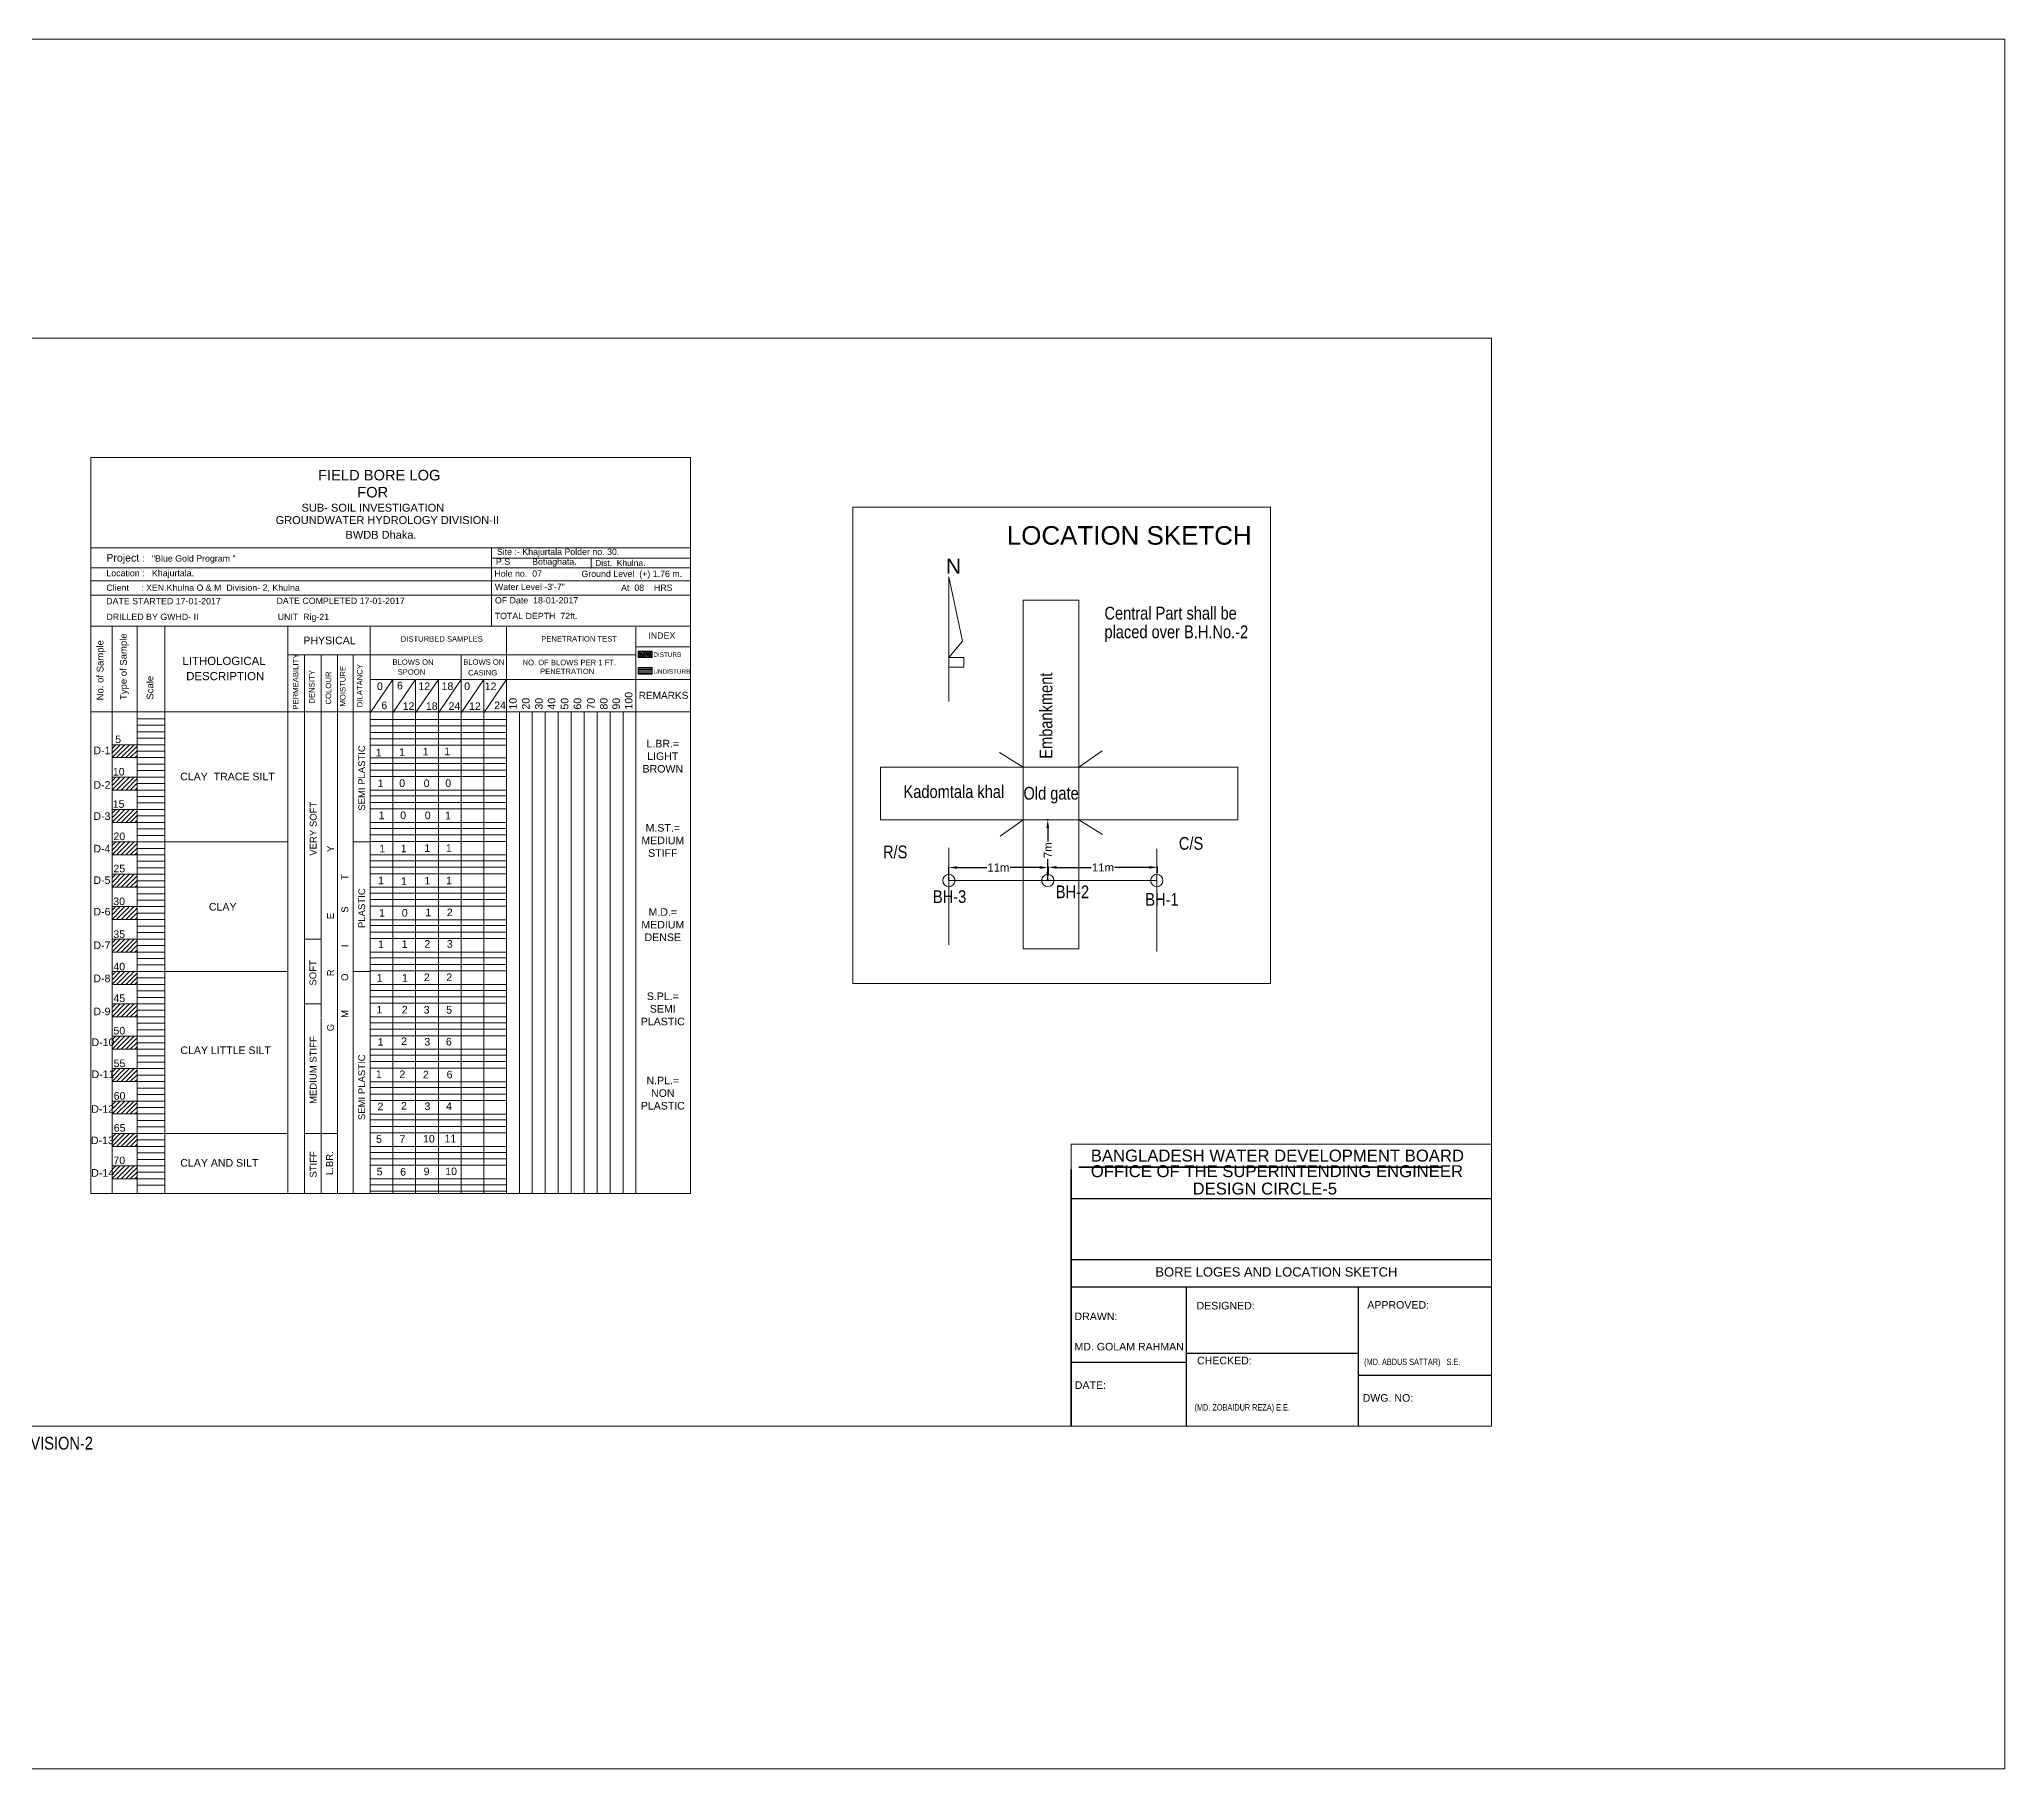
# Model space of a CAD drawing. Header units: feet. Extents: x 10083 to 81994, y 1397 to 4245.
# Drawn here: x 41088 to 41695, y 1397 to 1931 of the extents above; entities that cross this region are included whole.
import ezdxf

# ---------------------------------------------------------------- set-up
doc = ezdxf.new("R2010")
doc.units = ezdxf.units.FT
doc.header["$MEASUREMENT"] = 0
doc.header["$PDMODE"] = 35
doc.layers.get('0').update_dxf_attribs({"linetype": 'CONTINUOUS'})
doc.layers.get('Defpoints').update_dxf_attribs({"linetype": 'CONTINUOUS'})
doc.layers.add('OTHER', color=7, linetype='CONTINUOUS')
doc.layers.add('Text', color=7, linetype='CONTINUOUS')
for name, color, linetype, lineweight in [('Sheet', 250, 'CONTINUOUS', 35), ('VER', 15, 'CONTINUOUS', 13), ('WALL', 250, 'CONTINUOUS', 30)]:
    doc.layers.add(name, color=color, linetype=linetype, lineweight=lineweight)
doc.styles.add('ARIAL', font='arial.ttf')
doc.styles.add('ARIAL NARROW', font='ARIALN.TTF')
doc.styles.get("Standard").update_dxf_attribs({"font": 'arial.ttf'})
doc.styles.add('style1', font='arial.ttf')
doc.dimstyles.new('Architectural', dxfattribs={"dimtxt": 5, "dimasz": 6, "dimexe": 0.25, "dimexo": 0.25, "dimgap": 0.5, "dimtad": 0, "dimdec": 1, "dimzin": 3, "dimdsep": 46, "dimlunit": 3, "dimtxsty": 'Standard', "dimcen": 0.5, "dimclrd": 256, "dimclre": 256, "dimclrt": 242, "dimadec": 0, "dimazin": 0, "dimtfac": 0.5, "dimtdec": 1, "dimtofl": 0, "dimtmove": 0, "dimatfit": 3, "dimfxl": 0.25, "dimtolj": 1, "dimtzin": 0, "dimarcsym": 0})

# ---------------------------------------------------------------- blocks, each defined once
blk = doc.blocks.new('*D79')
at = {"lineweight": -2, "ltscale": 0.5}
for p, q in [((41399.6, 1690.33), (41399.07, 1690.33)), ((41399.32, 1687.83), (41399.32, 1683.7)), ((41399.32, 1674.11), (41399.32, 1678.24)), ((41399.6, 1671.61), (41399.07, 1671.61))]:
    blk.add_line(p, q, dxfattribs=at)
at = {"lineweight": 15, "ltscale": 0.5}
for points in [[(41398.9, 1687.83), (41399.74, 1687.83), (41399.32, 1690.33)], [(41398.9, 1674.11), (41399.74, 1674.11), (41399.32, 1671.61)]]:
    blk.add_solid(points, dxfattribs=at)
at = {"layer": 'Defpoints', "color": 0, "lineweight": 15, "ltscale": 0.5}
for p in [(41399.85, 1690.33), (41399.32, 1671.61), (41399.85, 1671.61)]:
    blk.add_point(p, dxfattribs=at)
at = {"color": 242, "lineweight": 15, "ltscale": 0.5, "insert": (41399.32, 1680.97), "char_height": 2.5, "attachment_point": 5, "rotation": 90}
blk.add_mtext('\\A1;7m', dxfattribs=at)
blk = doc.blocks.new('*D80')
at = {"lineweight": -2, "ltscale": 0.5}
for p, q in [((41399.56, 1674.03), (41399.56, 1675.93)), ((41402.06, 1675.68), (41412.77, 1675.68)), ((41430.68, 1675.68), (41419.96, 1675.68)), ((41433.18, 1674.03), (41433.18, 1675.93))]:
    blk.add_line(p, q, dxfattribs=at)
at = {"lineweight": 15, "ltscale": 0.5}
for points in [[(41402.06, 1676.1), (41402.06, 1675.27), (41399.56, 1675.68)], [(41430.68, 1676.1), (41430.68, 1675.27), (41433.18, 1675.68)]]:
    blk.add_solid(points, dxfattribs=at)
at = {"layer": 'Defpoints', "color": 0, "lineweight": 15, "ltscale": 0.5}
for p in [(41433.18, 1675.68), (41399.56, 1673.78), (41433.18, 1673.78)]:
    blk.add_point(p, dxfattribs=at)
at = {"color": 242, "lineweight": 15, "ltscale": 0.5, "insert": (41416.37, 1675.68), "char_height": 2.5, "attachment_point": 5}
blk.add_mtext('\\A1;11m', dxfattribs=at)
blk = doc.blocks.new('*D81')
at = {"lineweight": -2, "ltscale": 0.5}
for p, q in [((41368.81, 1671.86), (41368.81, 1675.88)), ((41371.31, 1675.63), (41380.49, 1675.63)), ((41396.85, 1675.63), (41387.68, 1675.63)), ((41399.35, 1671.86), (41399.35, 1675.88))]:
    blk.add_line(p, q, dxfattribs=at)
at = {"lineweight": 15, "ltscale": 0.5}
for points in [[(41371.31, 1676.04), (41371.31, 1675.21), (41368.81, 1675.63)], [(41396.85, 1676.04), (41396.85, 1675.21), (41399.35, 1675.63)]]:
    blk.add_solid(points, dxfattribs=at)
at = {"layer": 'Defpoints', "color": 0, "lineweight": 15, "ltscale": 0.5}
for p in [(41368.81, 1675.63), (41368.81, 1671.61), (41399.35, 1671.61)]:
    blk.add_point(p, dxfattribs=at)
at = {"color": 242, "lineweight": 15, "ltscale": 0.5, "insert": (41384.08, 1675.63), "char_height": 2.5, "attachment_point": 5}
blk.add_mtext('\\A1;11m', dxfattribs=at)

msp = doc.modelspace()

# ---------------------------------------------------------------- linework, layer by layer
at = {"color": 1, "lineweight": 15, "ltscale": 0.5}
for p, q in [((41339.21, 1786.82), (41468.12, 1786.82)), ((41339.21, 1786.82), (41339.21, 1639.87)), ((41468.12, 1786.82), (41468.12, 1639.87)), ((41391.75, 1650.54), (41391.75, 1758.17)), ((41391.75, 1758.17), (41408.93, 1758.17)), ((41408.93, 1758.17), (41408.93, 1650.54)), ((41391.75, 1706.66), (41384.44, 1711.11)), ((41408.93, 1706.66), (41416.09, 1711.65)), ((41347.73, 1706.66), (41457.98, 1706.66)), ((41347.73, 1690.33), (41347.73, 1706.66)), ((41457.98, 1706.66), (41457.98, 1690.33)), ((41457.98, 1690.33), (41347.73, 1690.33)), ((41384.59, 1685.34), (41391.75, 1690.33)), ((41416.24, 1685.87), (41408.93, 1690.33)), ((41184.94, 1683.55), (41190.23, 1683.55)), ((41368.81, 1681.71), (41368.81, 1651.75)), ((41432.97, 1681.36), (41432.97, 1649.66)), ((41432.97, 1671.61), (41368.81, 1671.61)), ((41169.96, 1653.55), (41175.09, 1653.55)), ((41391.75, 1650.54), (41408.93, 1650.54)), ((41184.94, 1643.55), (41190.23, 1643.55)), ((41468.12, 1639.87), (41339.21, 1639.87)), ((41169.96, 1633.55), (41175.09, 1633.55)), ((41175.09, 1593.55), (41169.96, 1593.55)), ((41175.09, 1593.55), (41180.09, 1593.55)), ((41406.58, 1590.26), (41406.58, 1503.21)), ((41536.14, 1590.26), (41406.58, 1590.26))]:
    msp.add_line(p, q, dxfattribs=at)
at = {"color": 82, "lineweight": 15, "ltscale": 0.5}
msp.add_lwpolyline([(39061.09, 1931.29), (41694.67, 1931.29), (41694.67, 1397.45), (39061.09, 1397.45)], close=True, dxfattribs=at)
at = {"color": 1, "lineweight": 15, "ltscale": 0.5}
msp.add_lwpolyline([(41043.55, 1839.08), (41536.31, 1839.08), (41536.31, 1503.21), (41043.55, 1503.21)], close=True, dxfattribs=at)
for centre in [(41368.81, 1671.61), (41399.32, 1671.61), (41432.97, 1671.61)]:
    msp.add_circle(centre, 1.9, dxfattribs=at)
at = {"layer": 'OTHER', "lineweight": 15}
for p, q in [((41289.09, 1802.21), (41268.4, 1802.21)), ((41227.68, 1774.35), (41227.68, 1750.09)), ((41258.42, 1771.81), (41258.42, 1771.81)), ((41258.42, 1771.11), (41258.42, 1768.11)), ((41368.79, 1765.37), (41368.79, 1726.83)), ((41368.79, 1765.37), (41373.05, 1745.47)), ((41220.68, 1741.59), (41220.68, 1741.59)), ((41272.23, 1743.78), (41289.09, 1743.78)), ((41373.05, 1745.47), (41368.79, 1740.51)), ((41190.23, 1723.35), (41197.23, 1733.68)), ((41126.79, 1723.64), (41123.78, 1723.64))]:
    msp.add_line(p, q, dxfattribs=at)
at = {"layer": 'OTHER'}
for p, q in [((41406.58, 1573.49), (41536.14, 1573.49)), ((41406.58, 1554.67), (41536.14, 1554.67)), ((41406.58, 1546.16), (41536.14, 1546.16)), ((41441.99, 1546.16), (41441.99, 1510.29)), ((41441.99, 1542.03), (41441.99, 1503.21)), ((41495.09, 1546.16), (41495.09, 1511.66)), ((41495.09, 1543.4), (41495.09, 1503.21)), ((41406.55, 1522.96), (41441.99, 1522.96)), ((41441.99, 1525.7), (41495.09, 1525.7)), ((41495.09, 1518.96), (41536.14, 1518.96))]:
    msp.add_line(p, q, dxfattribs=at)
at = {"layer": 'OTHER', "lineweight": 15}
msp.add_lwpolyline([(41368.79, 1740.51), (41373.4, 1740.51), (41373.4, 1737.47), (41368.79, 1737.47)], close=True, dxfattribs=at)
at = {"layer": 'Sheet'}
for p, q in [((41406.58, 1503.21), (41406.58, 1582.42)), ((41408.96, 1583.18), (41521.04, 1583.18))]:
    msp.add_line(p, q, dxfattribs=at)
at = {"layer": 'VER', "color": 4, "lineweight": 15}
for p, q in [((41268.4, 1802.21), (41103.98, 1802.21)), ((41103.98, 1774.35), (41289.09, 1774.35)), ((41227.68, 1774.35), (41216.85, 1774.35)), ((41103.98, 1768.11), (41289.09, 1768.11)), ((41227.68, 1771.11), (41289.09, 1771.11)), ((41103.98, 1764.1), (41289.09, 1764.1)), ((41103.98, 1759.69), (41289.09, 1759.69)), ((41103.98, 1750.09), (41289.09, 1750.09)), ((41110.53, 1750.09), (41110.53, 1574.99)), ((41118.25, 1750.09), (41118.25, 1574.99)), ((41126.79, 1750.09), (41126.79, 1574.99)), ((41126.79, 1750.09), (41126.79, 1574.99)), ((41164.73, 1750.09), (41164.73, 1575.27)), ((41190.23, 1574.99), (41190.23, 1749.81)), ((41232.23, 1749.81), (41232.23, 1574.99)), ((41272.23, 1749.81), (41272.23, 1574.99)), ((41164.73, 1741.31), (41272.23, 1741.31)), ((41169.96, 1741.31), (41169.96, 1574.99)), ((41175.09, 1741.31), (41175.09, 1629.42)), ((41180.09, 1741.31), (41180.09, 1574.99)), ((41184.94, 1741.36), (41184.94, 1575.04)), ((41218.23, 1741.31), (41218.23, 1574.99)), ((41272.93, 1742.42), (41274.66, 1740.42)), ((41272.93, 1741.83), (41274.15, 1740.42)), ((41272.93, 1741.2), (41273.61, 1740.42)), ((41273.46, 1742.43), (41275.2, 1740.42)), ((41273.99, 1742.43), (41275.73, 1740.42)), ((41274.52, 1742.43), (41276.25, 1740.42)), ((41275.05, 1742.43), (41276.78, 1740.42)), ((41275.57, 1742.43), (41277.21, 1740.53)), ((41276.1, 1742.43), (41277.21, 1741.14)), ((41276.63, 1742.43), (41277.21, 1741.76)), ((41277.2, 1737.17), (41272.91, 1737.17)), ((41277.2, 1736.77), (41272.91, 1736.77)), ((41277.2, 1736.37), (41272.91, 1736.37)), ((41277.2, 1735.97), (41272.91, 1735.97)), ((41277.2, 1735.57), (41272.91, 1735.57)), ((41289.09, 1733.68), (41190.23, 1733.68)), ((41197.23, 1723.35), (41204.23, 1733.68)), ((41197.23, 1733.68), (41197.23, 1574.99)), ((41204.23, 1723.35), (41211.23, 1733.68)), ((41204.23, 1733.68), (41204.23, 1574.99)), ((41211.23, 1723.35), (41218.23, 1733.68)), ((41211.23, 1733.68), (41211.23, 1574.99)), ((41218.23, 1723.35), (41225.23, 1733.68)), ((41225.23, 1723.35), (41232.23, 1733.68)), ((41225.23, 1733.68), (41225.23, 1574.99)), ((41103.98, 1723.64), (41289.09, 1723.64)), ((41164.73, 1723.64), (41164.73, 1575.27)), ((41169.96, 1723.35), (41169.96, 1574.99)), ((41180.09, 1723.35), (41180.09, 1574.99)), ((41190.23, 1723.35), (41190.23, 1574.99)), ((41199.68, 1723.64), (41202.62, 1723.64)), ((41199.68, 1723.64), (41200.87, 1723.64)), ((41213.68, 1723.64), (41213.68, 1723.64)), ((41227.68, 1723.64), (41227.68, 1723.64)), ((41236.23, 1723.64), (41236.23, 1574.99)), ((41240.23, 1723.64), (41240.23, 1574.99)), ((41244.23, 1723.64), (41244.23, 1574.99)), ((41244.23, 1723.64), (41244.23, 1574.99)), ((41248.23, 1723.64), (41248.23, 1574.99)), ((41252.23, 1723.64), (41252.23, 1574.99)), ((41252.23, 1723.64), (41252.23, 1574.99)), ((41256.23, 1723.64), (41256.23, 1574.99)), ((41260.23, 1723.64), (41260.23, 1574.99)), ((41264.23, 1723.64), (41264.23, 1574.99)), ((41268.23, 1723.64), (41268.23, 1574.99)), ((41118.25, 1721.55), (41126.79, 1721.55)), ((41118.25, 1719.55), (41126.79, 1719.55)), ((41118.25, 1717.55), (41126.79, 1717.55)), ((41190.23, 1721.35), (41232.23, 1721.35)), ((41190.23, 1719.35), (41232.23, 1719.35)), ((41190.23, 1717.35), (41232.23, 1717.35)), ((41110.53, 1713.55), (41126.79, 1713.55)), ((41113.08, 1713.55), (41110.53, 1711)), ((41111.66, 1713.55), (41110.53, 1712.42)), ((41114.49, 1713.55), (41110.53, 1709.59)), ((41115.91, 1713.55), (41111.9, 1709.55)), ((41117.32, 1713.55), (41113.32, 1709.55)), ((41118.25, 1713.06), (41114.73, 1709.55)), ((41118.25, 1711.64), (41116.15, 1709.55)), ((41118.25, 1715.55), (41126.79, 1715.55)), ((41118.25, 1713.55), (41126.79, 1713.55)), ((41118.25, 1711.55), (41126.79, 1711.55)), ((41190.23, 1715.35), (41232.23, 1715.35)), ((41190.23, 1715.35), (41232.23, 1715.35)), ((41190.23, 1713.35), (41232.23, 1713.35)), ((41110.53, 1709.55), (41126.79, 1709.55)), ((41118.25, 1710.23), (41117.56, 1709.55)), ((41118.25, 1707.55), (41126.79, 1707.55)), ((41118.25, 1705.55), (41126.79, 1705.55)), ((41118.25, 1705.55), (41126.79, 1705.55)), ((41190.23, 1709.52), (41232.23, 1709.52)), ((41190.23, 1707.71), (41232.23, 1707.71)), ((41190.23, 1707.71), (41232.23, 1707.71)), ((41190.23, 1705.71), (41232.23, 1705.71)), ((41110.53, 1703.55), (41126.79, 1703.55)), ((41113.08, 1703.55), (41110.53, 1701)), ((41111.66, 1703.55), (41110.53, 1702.42)), ((41114.49, 1703.55), (41110.53, 1699.59)), ((41110.53, 1699.55), (41126.79, 1699.55)), ((41115.91, 1703.55), (41111.9, 1699.55)), ((41117.32, 1703.55), (41113.32, 1699.55)), ((41118.25, 1703.06), (41114.73, 1699.55)), ((41118.25, 1701.64), (41116.15, 1699.55)), ((41118.25, 1700.23), (41117.56, 1699.55)), ((41118.25, 1701.55), (41126.79, 1701.55)), ((41190.23, 1703.71), (41232.23, 1703.71)), ((41190.23, 1699.52), (41232.23, 1699.52)), ((41110.53, 1693.55), (41126.79, 1693.55)), ((41113.08, 1693.55), (41110.53, 1691)), ((41111.66, 1693.55), (41110.53, 1692.42)), ((41114.49, 1693.55), (41110.53, 1689.59)), ((41115.91, 1693.55), (41111.9, 1689.55)), ((41117.32, 1693.55), (41113.32, 1689.55)), ((41118.25, 1693.06), (41114.73, 1689.55)), ((41118.25, 1697.55), (41126.79, 1697.55)), ((41118.25, 1697.55), (41126.79, 1697.55)), ((41118.25, 1695.55), (41126.79, 1695.55)), ((41190.23, 1697.71), (41232.23, 1697.71)), ((41190.23, 1697.71), (41232.23, 1697.71)), ((41190.23, 1695.71), (41232.23, 1695.71)), ((41190.23, 1693.71), (41232.23, 1693.71)), ((41110.53, 1689.55), (41126.79, 1689.55)), ((41118.25, 1691.64), (41116.15, 1689.55)), ((41118.25, 1690.23), (41117.56, 1689.55)), ((41118.25, 1691.55), (41126.79, 1691.55)), ((41118.25, 1689.55), (41126.79, 1689.55)), ((41118.25, 1687.55), (41126.79, 1687.55)), ((41190.23, 1689.52), (41232.23, 1689.52)), ((41190.23, 1687.71), (41232.23, 1687.71)), ((41190.23, 1687.71), (41232.23, 1687.71)), ((41110.53, 1683.55), (41126.79, 1683.55)), ((41113.08, 1683.55), (41110.53, 1681)), ((41111.66, 1683.55), (41110.53, 1682.42)), ((41114.49, 1683.55), (41110.53, 1679.59)), ((41115.91, 1683.55), (41111.9, 1679.55)), ((41117.32, 1683.55), (41113.32, 1679.55)), ((41118.25, 1683.06), (41114.73, 1679.55)), ((41118.25, 1681.64), (41116.15, 1679.55)), ((41118.25, 1685.55), (41126.79, 1685.55)), ((41118.25, 1681.55), (41126.79, 1681.55)), ((41118.25, 1681.55), (41126.79, 1681.55)), ((41126.79, 1683.55), (41164.73, 1683.55)), ((41190.23, 1685.71), (41232.23, 1685.71)), ((41190.23, 1683.71), (41232.23, 1683.71)), ((41110.53, 1679.55), (41126.79, 1679.55)), ((41118.25, 1680.23), (41117.56, 1679.55)), ((41118.25, 1677.55), (41126.79, 1677.55)), ((41118.25, 1675.55), (41126.79, 1675.55)), ((41190.23, 1679.52), (41232.23, 1679.52)), ((41190.23, 1677.71), (41232.23, 1677.71)), ((41190.23, 1677.71), (41232.23, 1677.71)), ((41190.23, 1675.71), (41232.23, 1675.71)), ((41110.53, 1673.55), (41126.79, 1673.55)), ((41113.08, 1673.55), (41110.53, 1671)), ((41111.66, 1673.55), (41110.53, 1672.42)), ((41114.49, 1673.55), (41110.53, 1669.59)), ((41110.53, 1669.55), (41126.79, 1669.55)), ((41115.91, 1673.55), (41111.9, 1669.55)), ((41117.32, 1673.55), (41113.32, 1669.55)), ((41118.25, 1673.06), (41114.73, 1669.55)), ((41118.25, 1671.64), (41116.15, 1669.55)), ((41118.25, 1670.23), (41117.56, 1669.55)), ((41118.25, 1673.55), (41126.79, 1673.55)), ((41118.25, 1671.55), (41126.79, 1671.55)), ((41190.23, 1673.71), (41232.23, 1673.71)), ((41190.23, 1669.52), (41232.23, 1669.52)), ((41110.53, 1663.55), (41126.79, 1663.55)), ((41113.08, 1663.55), (41110.53, 1661)), ((41111.66, 1663.55), (41110.53, 1662.42)), ((41114.49, 1663.55), (41110.53, 1659.59)), ((41115.91, 1663.55), (41111.9, 1659.55)), ((41117.32, 1663.55), (41113.32, 1659.55)), ((41118.25, 1663.06), (41114.73, 1659.55)), ((41118.25, 1667.55), (41126.79, 1667.55)), ((41118.25, 1665.55), (41126.79, 1665.55)), ((41118.25, 1665.55), (41126.79, 1665.55)), ((41190.23, 1667.71), (41232.23, 1667.71)), ((41190.23, 1667.71), (41232.23, 1667.71)), ((41190.23, 1665.71), (41232.23, 1665.71)), ((41190.23, 1663.71), (41232.23, 1663.71)), ((41110.53, 1659.55), (41126.79, 1659.55)), ((41118.25, 1661.64), (41116.15, 1659.55)), ((41118.25, 1660.23), (41117.56, 1659.55)), ((41118.25, 1661.55), (41126.79, 1661.55)), ((41118.25, 1657.55), (41126.79, 1657.55)), ((41118.25, 1657.55), (41126.79, 1657.55)), ((41190.23, 1659.52), (41232.23, 1659.52)), ((41190.23, 1657.71), (41232.23, 1657.71)), ((41190.23, 1657.71), (41232.23, 1657.71)), ((41110.53, 1653.55), (41126.79, 1653.55)), ((41113.08, 1653.55), (41110.53, 1651)), ((41111.66, 1653.55), (41110.53, 1652.42)), ((41114.49, 1653.55), (41110.53, 1649.59)), ((41115.91, 1653.55), (41111.9, 1649.55)), ((41117.32, 1653.55), (41113.32, 1649.55)), ((41118.25, 1653.06), (41114.73, 1649.55)), ((41118.25, 1651.64), (41116.15, 1649.55)), ((41118.25, 1650.23), (41117.56, 1649.55)), ((41118.25, 1655.55), (41126.79, 1655.55)), ((41118.25, 1651.55), (41126.79, 1651.55)), ((41190.23, 1655.71), (41232.23, 1655.71)), ((41190.23, 1653.71), (41232.23, 1653.71)), ((41110.53, 1649.55), (41126.79, 1649.55)), ((41118.25, 1649.55), (41126.79, 1649.55)), ((41118.25, 1647.55), (41126.79, 1647.55)), ((41118.25, 1645.55), (41126.79, 1645.55)), ((41190.23, 1649.52), (41232.23, 1649.52)), ((41190.23, 1647.71), (41232.23, 1647.71)), ((41190.23, 1647.71), (41232.23, 1647.71)), ((41190.23, 1645.71), (41232.23, 1645.71)), ((41110.53, 1643.55), (41126.79, 1643.55)), ((41113.08, 1643.55), (41110.53, 1641)), ((41111.66, 1643.55), (41110.53, 1642.42)), ((41114.49, 1643.55), (41110.53, 1639.59)), ((41110.53, 1639.55), (41126.79, 1639.55)), ((41115.91, 1643.55), (41111.9, 1639.55)), ((41117.32, 1643.55), (41113.32, 1639.55)), ((41118.25, 1643.06), (41114.73, 1639.55)), ((41118.25, 1641.64), (41116.15, 1639.55)), ((41118.25, 1640.23), (41117.56, 1639.55)), ((41118.25, 1641.55), (41126.79, 1641.55)), ((41118.25, 1641.55), (41126.79, 1641.55)), ((41126.79, 1643.55), (41164.73, 1643.55)), ((41190.23, 1643.71), (41232.23, 1643.71)), ((41190.23, 1639.52), (41232.23, 1639.52)), ((41110.53, 1633.55), (41126.79, 1633.55)), ((41113.08, 1633.55), (41110.53, 1631)), ((41111.66, 1633.55), (41110.53, 1632.42)), ((41114.49, 1633.55), (41110.53, 1629.59)), ((41115.91, 1633.55), (41111.9, 1629.55)), ((41117.32, 1633.55), (41113.32, 1629.55)), ((41118.25, 1633.06), (41114.73, 1629.55)), ((41118.25, 1637.55), (41126.79, 1637.55)), ((41118.25, 1635.55), (41126.79, 1635.55)), ((41118.25, 1633.55), (41126.79, 1633.55)), ((41190.23, 1637.71), (41232.23, 1637.71)), ((41190.23, 1637.71), (41232.23, 1637.71)), ((41190.23, 1635.71), (41232.23, 1635.71)), ((41190.23, 1633.71), (41232.23, 1633.71)), ((41110.53, 1629.55), (41126.79, 1629.55)), ((41118.25, 1631.64), (41116.15, 1629.55)), ((41118.25, 1630.23), (41117.56, 1629.55)), ((41118.25, 1631.55), (41126.79, 1631.55)), ((41118.25, 1627.55), (41126.79, 1627.55)), ((41175.09, 1629.22), (41175.09, 1574.99)), ((41190.23, 1629.52), (41232.23, 1629.52)), ((41190.23, 1627.71), (41232.23, 1627.71)), ((41190.23, 1627.71), (41232.23, 1627.71)), ((41190.23, 1625.71), (41232.23, 1625.71)), ((41110.53, 1623.55), (41126.79, 1623.55)), ((41113.08, 1623.55), (41110.53, 1621)), ((41111.66, 1623.55), (41110.53, 1622.42)), ((41114.49, 1623.55), (41110.53, 1619.59)), ((41115.91, 1623.55), (41111.9, 1619.55)), ((41117.32, 1623.55), (41113.32, 1619.55)), ((41118.25, 1623.06), (41114.73, 1619.55)), ((41118.25, 1621.64), (41116.15, 1619.55)), ((41118.25, 1620.23), (41117.56, 1619.55)), ((41118.25, 1625.55), (41126.79, 1625.55)), ((41118.25, 1625.55), (41126.79, 1625.55)), ((41118.25, 1621.55), (41126.79, 1621.55)), ((41190.23, 1623.71), (41232.23, 1623.71)), ((41110.53, 1619.55), (41126.79, 1619.55)), ((41118.25, 1617.55), (41126.79, 1617.55)), ((41118.25, 1617.55), (41126.79, 1617.55)), ((41118.25, 1615.55), (41126.79, 1615.55)), ((41190.23, 1619.52), (41232.23, 1619.52)), ((41190.23, 1617.71), (41232.23, 1617.71)), ((41190.23, 1617.71), (41232.23, 1617.71)), ((41190.23, 1615.71), (41232.23, 1615.71)), ((41190.23, 1613.71), (41232.23, 1613.71)), ((41110.53, 1613.55), (41126.79, 1613.55)), ((41113.08, 1613.55), (41110.53, 1611)), ((41111.66, 1613.55), (41110.53, 1612.42)), ((41114.49, 1613.55), (41110.53, 1609.59)), ((41110.53, 1609.55), (41126.79, 1609.55)), ((41115.91, 1613.55), (41111.9, 1609.55)), ((41117.32, 1613.55), (41113.32, 1609.55)), ((41118.25, 1613.06), (41114.73, 1609.55)), ((41118.25, 1611.64), (41116.15, 1609.55)), ((41118.25, 1610.23), (41117.56, 1609.55)), ((41118.25, 1611.55), (41126.79, 1611.55)), ((41118.25, 1609.55), (41126.79, 1609.55)), ((41118.25, 1607.55), (41126.79, 1607.55)), ((41190.23, 1609.52), (41232.23, 1609.52)), ((41190.23, 1607.71), (41232.23, 1607.71)), ((41190.23, 1607.71), (41232.23, 1607.71)), ((41110.53, 1603.55), (41126.79, 1603.55)), ((41113.08, 1603.55), (41110.53, 1601)), ((41111.66, 1603.55), (41110.53, 1602.42)), ((41114.49, 1603.55), (41110.53, 1599.59)), ((41115.91, 1603.55), (41111.9, 1599.55)), ((41117.32, 1603.55), (41113.32, 1599.55)), ((41118.25, 1603.06), (41114.73, 1599.55)), ((41118.25, 1601.64), (41116.15, 1599.55)), ((41118.25, 1605.55), (41126.79, 1605.55)), ((41118.25, 1601.55), (41126.79, 1601.55)), ((41118.25, 1601.55), (41126.79, 1601.55)), ((41190.23, 1605.71), (41232.23, 1605.71)), ((41190.23, 1603.71), (41232.23, 1603.71)), ((41110.53, 1599.55), (41126.79, 1599.55)), ((41118.25, 1600.23), (41117.56, 1599.55)), ((41118.25, 1597.55), (41126.79, 1597.55)), ((41118.25, 1595.55), (41126.79, 1595.55)), ((41190.23, 1599.52), (41232.23, 1599.52)), ((41190.23, 1597.71), (41232.23, 1597.71)), ((41190.23, 1597.71), (41232.23, 1597.71)), ((41190.23, 1595.71), (41232.23, 1595.71)), ((41110.53, 1593.55), (41126.79, 1593.55)), ((41113.08, 1593.55), (41110.53, 1591)), ((41111.66, 1593.55), (41110.53, 1592.42)), ((41114.49, 1593.55), (41110.53, 1589.59)), ((41110.53, 1589.55), (41126.79, 1589.55)), ((41115.91, 1593.55), (41111.9, 1589.55)), ((41117.32, 1593.55), (41113.32, 1589.55)), ((41118.25, 1593.06), (41114.73, 1589.55)), ((41118.25, 1591.64), (41116.15, 1589.55)), ((41118.25, 1590.23), (41117.56, 1589.55)), ((41118.25, 1593.55), (41126.79, 1593.55)), ((41118.25, 1591.55), (41126.79, 1591.55)), ((41126.79, 1593.55), (41164.73, 1593.55)), ((41190.23, 1593.71), (41232.23, 1593.71)), ((41190.23, 1589.52), (41232.23, 1589.52)), ((41110.53, 1583.55), (41126.79, 1583.55)), ((41113.08, 1583.55), (41110.53, 1581)), ((41111.66, 1583.55), (41110.53, 1582.42)), ((41114.49, 1583.55), (41110.53, 1579.59)), ((41115.91, 1583.55), (41111.9, 1579.55)), ((41117.32, 1583.55), (41113.32, 1579.55)), ((41118.25, 1587.55), (41126.79, 1587.55)), ((41118.25, 1585.55), (41126.79, 1585.55)), ((41118.25, 1585.55), (41126.79, 1585.55)), ((41190.23, 1587.71), (41232.23, 1587.71)), ((41190.23, 1587.71), (41232.23, 1587.71)), ((41190.23, 1585.71), (41232.23, 1585.71)), ((41190.23, 1583.71), (41232.23, 1583.71)), ((41110.53, 1579.55), (41126.79, 1579.55)), ((41118.25, 1583.06), (41114.73, 1579.55)), ((41118.25, 1581.64), (41116.15, 1579.55)), ((41118.25, 1580.23), (41117.56, 1579.55)), ((41118.25, 1581.55), (41126.79, 1581.55)), ((41118.25, 1577.55), (41126.79, 1577.55)), ((41118.25, 1577.55), (41126.79, 1577.55)), ((41190.23, 1579.52), (41232.23, 1579.52)), ((41190.23, 1577.71), (41232.23, 1577.71)), ((41190.23, 1577.71), (41232.23, 1577.71)), ((41103.98, 1574.99), (41289.09, 1574.99)), ((41190.23, 1575.71), (41232.23, 1575.71)), ((41190.23, 1574.99), (41225.23, 1574.99)), ((41190.23, 1574.99), (41225.23, 1574.99))]:
    msp.add_line(p, q, dxfattribs=at)
for points in [[(41103.98, 1574.99), (41103.98, 1802.21)], [(41289.09, 1802.21), (41289.09, 1574.99)]]:
    msp.add_lwpolyline(points, dxfattribs=at)
for points in [[(41272.93, 1742.43), (41277.21, 1742.43), (41277.21, 1740.42), (41272.93, 1740.42)], [(41272.91, 1737.38), (41277.2, 1737.38), (41277.2, 1735.36), (41272.91, 1735.36)], [(41110.53, 1713.55), (41118.25, 1713.55), (41118.25, 1709.55), (41110.53, 1709.55)], [(41110.53, 1703.55), (41118.25, 1703.55), (41118.25, 1699.55), (41110.53, 1699.55)], [(41110.53, 1693.55), (41118.25, 1693.55), (41118.25, 1689.55), (41110.53, 1689.55)], [(41110.53, 1683.55), (41118.25, 1683.55), (41118.25, 1679.55), (41110.53, 1679.55)], [(41110.53, 1673.55), (41118.25, 1673.55), (41118.25, 1669.55), (41110.53, 1669.55)], [(41110.53, 1663.55), (41118.25, 1663.55), (41118.25, 1659.55), (41110.53, 1659.55)], [(41110.53, 1653.55), (41118.25, 1653.55), (41118.25, 1649.55), (41110.53, 1649.55)], [(41110.53, 1643.55), (41118.25, 1643.55), (41118.25, 1639.55), (41110.53, 1639.55)], [(41110.53, 1633.55), (41118.25, 1633.55), (41118.25, 1629.55), (41110.53, 1629.55)], [(41110.53, 1623.55), (41118.25, 1623.55), (41118.25, 1619.55), (41110.53, 1619.55)], [(41110.53, 1613.55), (41118.25, 1613.55), (41118.25, 1609.55), (41110.53, 1609.55)], [(41110.53, 1603.55), (41118.25, 1603.55), (41118.25, 1599.55), (41110.53, 1599.55)], [(41110.53, 1593.55), (41118.25, 1593.55), (41118.25, 1589.55), (41110.53, 1589.55)], [(41110.53, 1583.55), (41118.25, 1583.55), (41118.25, 1579.55), (41110.53, 1579.55)]]:
    msp.add_lwpolyline(points, close=True, dxfattribs=at)

# ---------------------------------------------------------------- texts
at = {"layer": 'Text'}
for s, height, style, p in [('LOCATION SKETCH', 5.7265, 'ARIAL', (41386.69, 1775.29)), ('Central Part shall be', 3.9366, 'ARIAL NARROW', (41416.82, 1752.19)), ('placed over B.H.No.-2', 3.9366, 'ARIAL NARROW', (41416.82, 1746.42)), ('Kadomtala khal', 3.9366, 'ARIAL NARROW', (41354.8, 1697.09)), ('Old gate', 3.937, 'ARIAL NARROW', (41391.82, 1696.59)), ('R/S', 3.937, 'ARIAL NARROW', (41348.47, 1678.47)), ('C/S', 3.937, 'ARIAL NARROW', (41439.79, 1681.12)), ('BH-3', 3.937, 'ARIAL NARROW', (41363.88, 1664.68)), ('BH-2', 3.937, 'ARIAL NARROW', (41401.81, 1666.16)), ('BH-1', 3.937, 'ARIAL NARROW', (41429.42, 1663.81)), ('OFFICE OF THE SUPERINTENDING ENGINEER', 3.6822, 'ARIAL', (41412.61, 1580.06)), ('BANGLADESH WATER DEVELOPMENT BOARD', 3.6822, 'ARIAL', (41412.61, 1584.87)), ('DESIGN CIRCLE-5', 3.6822, 'ARIAL', (41444.03, 1574.68)), ('BORE LOGES AND LOCATION SKETCH', 2.8632, 'ARIAL', (41432.55, 1549.37)), ('DESIGNED:', 2.338, 'ARIAL', (41445.23, 1539.22)), ('APPROVED:', 2.338, 'ARIAL', (41497.94, 1539.46)), ('DRAWN:', 2.338, 'ARIAL', (41407.58, 1535.92)), ('MD. GOLAM RAHMAN', 2.3379, 'ARIAL', (41407.58, 1526.57)), ('CHECKED:', 2.338, 'ARIAL', (41445.4, 1522.28)), ('(MD. ABDUS SATTAR)   S.E.', 1.9683, 'ARIAL NARROW', (41496.97, 1522.04)), ('DATE: ', 2.338, 'ARIAL', (41407.67, 1514.68)), ('DWG. NO:', 2.338, 'ARIAL', (41496.51, 1510.74)), ('(MD. ZOBAIDUR REZA) E.E.', 1.9683, 'ARIAL NARROW', (41444.63, 1508.01)), ('KHULNA O & M DIVISION-2', 3.9375, 'ARIAL NARROW', (41047.24, 1495.97))]:
    msp.add_text(s, height=height, dxfattribs=dict(at, style=style)).set_placement(p)
at = {"layer": 'Text', "style": 'ARIAL NARROW'}
msp.add_text('Embankment', height=3.937, rotation=90, dxfattribs=at).set_placement((41400.74, 1709.22))
at = {"layer": 'VER', "color": 4, "lineweight": 15, "style": 'style1'}
msp.add_text('Dist.  Khulna.', height=1.8687, dxfattribs=at).set_placement((41259.63, 1768.7))
at = {"layer": 'VER', "color": 4, "lineweight": 15, "attachment_point": 1, "style": 'style1'}
for s, insert, char_height, width in [(' {\\H0.8333x;Site :- Khajurtala Polder no. 30.}', (41228.39, 1774.08), 2.3359, 100.58), (' {\\H0.8333x;Hole no.  07}', (41227.64, 1767.34), 2.3359, 100.58), (' {\\H0.8333x;P.S         Botiaghata.}', (41228.09, 1771.03), 2.3359, 100.58), (' {\\H0.8333x;       Ground Level  (+) 1.76 m.}', (41249.21, 1767.27), 2.3359, 100.58), (' {\\H0.8333x;Water Level -3\'-7"}', (41227.78, 1763.24), 2.3359, 100.58), ('{\\H0.8333x; At  08    HRS        }', (41266.89, 1762.97), 2.3359, 100.58), (' {\\H0.8333x;TOTAL DEPTH  72ft.}', (41227.73, 1754.25), 2.3359, 100.58), (' {\\H0.8333x;OF Date  18-01-2017           }', (41227.79, 1759.09), 2.3359, 100.58), ('DISTURB', (41277.6, 1742.05), 1.402, 60.348), ('UNDISTURB', (41277.59, 1736.86), 1.402, 60.348), ('\\P0', (41192.29, 1736.67), 2.34, 100.58), ('\\P6', (41198.48, 1736.88), 2.34, 100.58), ('12', (41205.07, 1732.76), 2.336, 100.58), ('18', (41212.22, 1732.76), 2.336, 100.58), ('0', (41219.22, 1732.76), 2.34, 100.58), ('12', (41225.54, 1732.73), 2.336, 100.58), ('\\P6', (41193.64, 1730.75), 2.34, 100.58), ('12', (41200.23, 1726.63), 2.336, 100.58), ('18', (41207.38, 1726.63), 2.336, 100.58), ('24', (41214.38, 1726.63), 2.336, 100.58), ('12', (41220.7, 1726.6), 2.336, 100.58), ('24', (41228.45, 1726.86), 2.336, 100.58), ('\\PD-1', (41104.77, 1716.84), 2.336, 100.7655), ('\\P5', (41111.49, 1720.28), 2.34, 100.58), ('1', (41199.13, 1712.47), 2.34, 100.58), ('1', (41206.38, 1712.59), 2.34, 100.58), ('1', (41213.04, 1712.63), 2.34, 100.58), ('\\P10', (41110.77, 1710.25), 2.336, 100.58), ('\\PD-2', (41104.77, 1706.18), 2.336, 100.7655), ('1', (41192.49, 1702.8), 2.34, 100.58), ('0', (41199.15, 1702.84), 2.34, 100.58), ('0', (41206.71, 1702.8), 2.34, 100.58), ('0', (41213.37, 1702.84), 2.34, 100.58), ('\\PD-3', (41104.77, 1696.56), 2.336, 100.6699), ('\\P15', (41110.73, 1700.29), 2.336, 100.58), ('1', (41192.8, 1692.88), 2.34, 100.58), ('0', (41199.46, 1692.92), 2.34, 100.58), ('0', (41207.03, 1692.88), 2.34, 100.58), ('1', (41213.3, 1692.84), 2.34, 100.58), ('\\P20', (41110.96, 1690.32), 2.336, 100.58), ('\\PD-4', (41104.77, 1686.54), 2.336, 100.8923), ('1', (41192.98, 1682.64), 2.34, 100.58), ('1', (41199.64, 1682.68), 2.34, 100.58), ('1', (41206.89, 1682.8), 2.34, 100.58), ('1', (41213.55, 1682.84), 2.34, 100.58), ('\\P25', (41110.94, 1680.38), 2.336, 100.58), ('\\PD-5', (41104.77, 1676.79), 2.336, 100.8563), ('1', (41192.59, 1672.81), 2.34, 100.58), ('1', (41199.7, 1672.63), 2.34, 100.58), ('1', (41206.95, 1672.75), 2.34, 100.58), ('1', (41213.61, 1672.79), 2.34, 100.58), ('\\PD-6', (41104.77, 1667.06), 2.336, 100.8197), ('\\P30', (41110.89, 1670.26), 2.336, 100.58), ('1', (41192.94, 1662.81), 2.34, 100.58), ('0', (41199.94, 1662.81), 2.34, 100.58), ('1', (41207.19, 1662.93), 2.34, 100.58), ('2', (41213.85, 1662.97), 2.34, 100.58), ('\\P35', (41110.92, 1660.12), 2.336, 100.58), ('\\PD-7', (41104.77, 1656.69), 2.336, 101.1446), ('1', (41192.59, 1653.1), 2.34, 100.58), ('1', (41199.94, 1653.18), 2.34, 100.58), ('2', (41206.91, 1653.21), 2.34, 100.58), ('3', (41213.85, 1653.21), 2.34, 100.58), ('\\P40', (41110.92, 1650.13), 2.336, 100.58), ('\\PD-8', (41104.77, 1646.47), 2.336, 101.2529), ('1', (41192.18, 1642.73), 2.34, 100.58), ('1', (41200, 1642.73), 2.34, 100.58), ('2', (41206.76, 1642.91), 2.34, 100.58), ('2', (41213.69, 1642.91), 2.34, 100.58), ('\\PD-9', (41104.77, 1636.27), 2.336, 100.58), ('\\P45', (41110.92, 1640.33), 2.336, 100.58), ('1', (41192.14, 1632.93), 2.34, 100.58), ('2', (41199.95, 1632.93), 2.34, 100.58), ('3', (41206.73, 1632.89), 2.34, 100.58), ('5', (41213.66, 1632.89), 2.34, 100.58), ('\\P50', (41110.96, 1630.33), 2.336, 100.58), ('\\PD-10', (41104.18, 1626.76), 2.336, 100.58), ('1', (41192.51, 1623.01), 2.34, 100.58), ('2', (41199.76, 1623.19), 2.34, 100.58), ('3', (41206.91, 1623.01), 2.34, 100.58), ('6', (41213.57, 1623.05), 2.34, 100.58), ('\\P55', (41110.98, 1620.23), 2.336, 100.58), ('\\PD-11', (41104.21, 1616.88), 2.336, 100.58), ('1', (41191.94, 1612.98), 2.34, 100.58), ('2', (41199.19, 1612.97), 2.34, 100.58), ('2', (41206.48, 1612.89), 2.34, 100.58), ('6', (41213.78, 1612.93), 2.34, 100.58), ('\\PD-12', (41104.1, 1606.15), 2.336, 100.58), ('\\P60', (41111.02, 1610.21), 2.336, 100.58), ('2', (41192.45, 1603.06), 2.34, 100.58), ('2', (41199.7, 1603.23), 2.34, 100.58), ('3', (41206.95, 1603.1), 2.34, 100.58), ('4', (41213.61, 1603.14), 2.34, 100.58), ('\\P65', (41111.06, 1600.34), 2.336, 100.58), ('\\PD-13', (41103.99, 1596.47), 2.336, 100.58), ('5', (41192, 1592.97), 2.34, 100.58), ('7', (41199.24, 1592.97), 2.34, 100.58), ('10', (41206.49, 1593.09), 2.336, 100.58), ('11', (41213.15, 1593.13), 2.336, 100.58), ('\\P70', (41110.93, 1590.28), 2.336, 100.58), ('\\PD-14', (41104.1, 1586.43), 2.336, 100.58), ('5', (41192.2, 1582.96), 2.34, 100.58), ('6', (41199.45, 1582.86), 2.34, 100.58), ('9', (41206.7, 1582.98), 2.34, 100.58), ('10', (41213.36, 1583.02), 2.336, 100.58)]:
    msp.add_mtext(s, dxfattribs=dict(at, insert=insert, char_height=char_height, width=width))
at = {"layer": 'VER', "color": 4, "lineweight": 15, "char_height": 2.336, "width": 100.58, "attachment_point": 1, "rotation": 90, "style": 'style1'}
for s, insert in [('100', (41268.8, 1724.39)), ('10', (41233.08, 1724.39)), ('20', (41237.06, 1724.39)), ('30', (41241.09, 1724.39)), ('40', (41245.02, 1724.39)), ('50', (41249.03, 1724.39)), ('60', (41253, 1724.39)), ('70', (41257.18, 1724.39)), ('80', (41261.11, 1724.39)), ('90', (41264.96, 1724.39))]:
    msp.add_mtext(s, dxfattribs=dict(at, insert=insert))
at = {"layer": 'WALL', "color": 6, "style": 'style1'}
for s, insert, char_height, width, attachment_point in [('FIELD BORE LOG', (41174.11, 1798.37), 3.2443, 139.6944, 1), ('FOR ', (41186.2, 1793.11), 3.244, 139.6944, 1), ('GROUNDWATER HYDROLOGY DIVISION-II', (41161.02, 1784.1), 2.4333, 104.7708, 1), ('SUB- SOIL INVESTIGATION', (41169.02, 1787.92), 2.4333, 104.7708, 1), ('BWDB Dhaka.', (41182.58, 1779.56), 2.4333, 104.7708, 1), ('  Project {\\H0.8333x;:   "Blue Gold Program " }', (41106.95, 1772.41), 2.3359, 130.5752, 1), (' {\\H0.8333x;Location :   Khajurtala.}', (41107.87, 1767.49), 2.3359, 100.58, 1), (' N', (41366.05, 1771.02), 4.672, 201.16, 1), ('\\pt56.06; {\\H0.8333x;Client     : XEN.Khulna O & M  Division- 2, Khulna}', (41107.87, 1762.99), 2.3359, 100.58, 1), ('\\pt56.06; {\\H0.8333x;DATE STARTED 17-01-2017}', (41107.82, 1758.85), 2.3359, 100.58, 1), ('\\pt56.06; {\\H0.8333x;DRILLED BY GWHD- II}', (41107.89, 1753.97), 2.3359, 100.58, 1), ('\\pt56.06; {\\H0.8333x;DATE COMPLETED 17-01-2017}', (41160.36, 1758.92), 2.3359, 100.58, 1), ('\\pt56.06; {\\H0.8333x;UNIT  Rig-21}', (41160.75, 1753.97), 2.3359, 100.58, 1), ('\\PDISTURBED SAMPLES', (41199.65, 1749.84), 1.6819, 72.4176, 1), ('\\P\\P\\PPENETRATION TEST', (41242.99, 1755.47), 1.6819, 72.4176, 1), ('\\pt56.06; {\\H0.8333x;INDEX}', (41275.16, 1748.19), 2.3359, 100.58, 1), ('PHYSICAL', (41169.57, 1746.9), 2.336, 100.58, 1), ('LITHOLOGICAL', (41132.26, 1740.66), 2.5228, 108.6264, 1), (' DESCRIPTION', (41132.44, 1735.98), 2.5228, 108.6264, 1), (' BLOWS ON', (41196.43, 1739.88), 1.682, 72.4176, 1), ('SPOON', (41198.68, 1736.86), 1.682, 72.4176, 1), (' BLOWS ON', (41218.27, 1739.88), 1.682, 72.4176, 1), (' CASING', (41219.75, 1736.6), 1.682, 72.4176, 1), ('\\P\\P\\P.', (41226.73, 1746.34), 1.68, 72.4176, 1), ('\\PNO. OF BLOWS PER 1 FT.', (41237.23, 1742.57), 1.6819, 72.4176, 1), ('\\P\\P\\PPENETRATION  ', (41242.64, 1745.45), 1.6819, 72.4176, 1), ('\\pt56.06; {\\H0.8333x;REMARKS}', (41272.04, 1729.87), 2.6629, 114.6612, 1), ('L.BR.= LIGHT BROWN', (41280.51, 1715.06), 2.3359, 5.4782, 2), (' CLAY  TRACE SILT', (41130.64, 1704.89), 2.3359, 100.58, 1), ('M.ST.= MEDIUM STIFF', (41280.51, 1689.06), 2.3359, 5.4782, 2), ('CLAY', (41140.42, 1664.69), 2.336, 100.58, 1), ('M.D.= MEDIUM DENSE', (41280.51, 1663.06), 2.3359, 5.4782, 2), ('S.PL.= SEMI PLASTIC', (41280.51, 1637.06), 2.3359, 5.4782, 2), ('CLAY LITTLE SILT', (41131.61, 1620.39), 2.3359, 100.58, 1), ('N.PL.= NON PLASTIC', (41280.51, 1611.06), 2.3359, 5.4782, 2), (' CLAY AND SILT', (41130.68, 1585.64), 2.3359, 100.58, 1)]:
    msp.add_mtext(s, dxfattribs=dict(at, insert=insert, char_height=char_height, width=width, attachment_point=attachment_point))
at = {"layer": 'WALL', "color": 6, "attachment_point": 1, "rotation": 90, "style": 'style1'}
for s, insert, char_height, width in [('Type of Sample', (41112.97, 1727.34), 2.1023, 90.522), ('No. of Sample', (41105.78, 1727.23), 2.1023, 90.522), ('PERMEABILITY', (41166.34, 1724.36), 1.7029, 73.3228), ('DENSITY', (41171.33, 1726.24), 1.703, 73.3228), ('COLOUR', (41176.45, 1725.95), 1.703, 73.3228), ('MOISTURE', (41180.87, 1725.31), 1.703, 73.3228), ('DILATANCY', (41186.12, 1725.1), 1.703, 73.3228), ('Scale', (41121.18, 1727.45), 2.102, 90.522), (' SEMI PLASTIC', (41186.53, 1692.34), 2.1023, 90.522), ('VERY SOFT', (41171.55, 1679.29), 2.102, 90.522), ('G                  R                   E                       Y', (41176.9, 1625.09), 2.1023, 90.522), ('M           O          I            S          T', (41181.31, 1629.2), 2.1023, 90.522), ('PLASTIC', (41186.53, 1656.97), 2.102, 90.522), (' SOFT', (41171.46, 1638.38), 2.102, 90.522), ('MEDIUM STIFF', (41171.55, 1602.67), 2.1023, 90.522), (' SEMI PLASTIC', (41186.53, 1596.86), 2.1023, 90.522), (' STIFF', (41171.55, 1579.11), 2.102, 90.522), ('L.BR.', (41176.6, 1580.71), 2.102, 90.522)]:
    msp.add_mtext(s, dxfattribs=dict(at, insert=insert, char_height=char_height, width=width))
at = {"layer": 'WALL', "insert": (41191.88, 1712.29), "char_height": 2.336, "width": 100.58, "attachment_point": 1, "style": 'style1'}
msp.add_mtext('{\\C4;1}', dxfattribs=at)

# ---------------------------------------------------------------- dimensions: what is measured, and where the dimension line sits
at = {"color": 1, "lineweight": 15, "ltscale": 0.5}
dim = msp.add_linear_dim(base=(41399.32, 1671.61), p1=(41399.85, 1690.33), p2=(41399.85, 1671.61), angle=90, text='7m', dimstyle='Architectural', override={"dimtxt": 2.5, "dimasz": 2.5, "dimfxl": 3, "dimarcsym": 1}, dxfattribs=at)
dim.commit()
dim.dimension.update_dxf_attribs({"geometry": '*D79', "text_midpoint": (41399.32, 1680.97)})
for base, p1, p2, picture, middle in [((41368.81, 1675.63), (41399.35, 1671.61), (41368.81, 1671.61), '*D81', (41384.08, 1675.63)), ((41433.18, 1675.68), (41399.56, 1673.78), (41433.18, 1673.78), '*D80', (41416.37, 1675.68))]:
    dim = msp.add_linear_dim(base=base, p1=p1, p2=p2, text='11m', dimstyle='Architectural', override={"dimtxt": 2.5, "dimasz": 2.5, "dimfxl": 3, "dimarcsym": 1}, dxfattribs=at)
    dim.commit()
    dim.dimension.update_dxf_attribs({"geometry": picture, "text_midpoint": middle})

doc.saveas('drawing.dxf')
